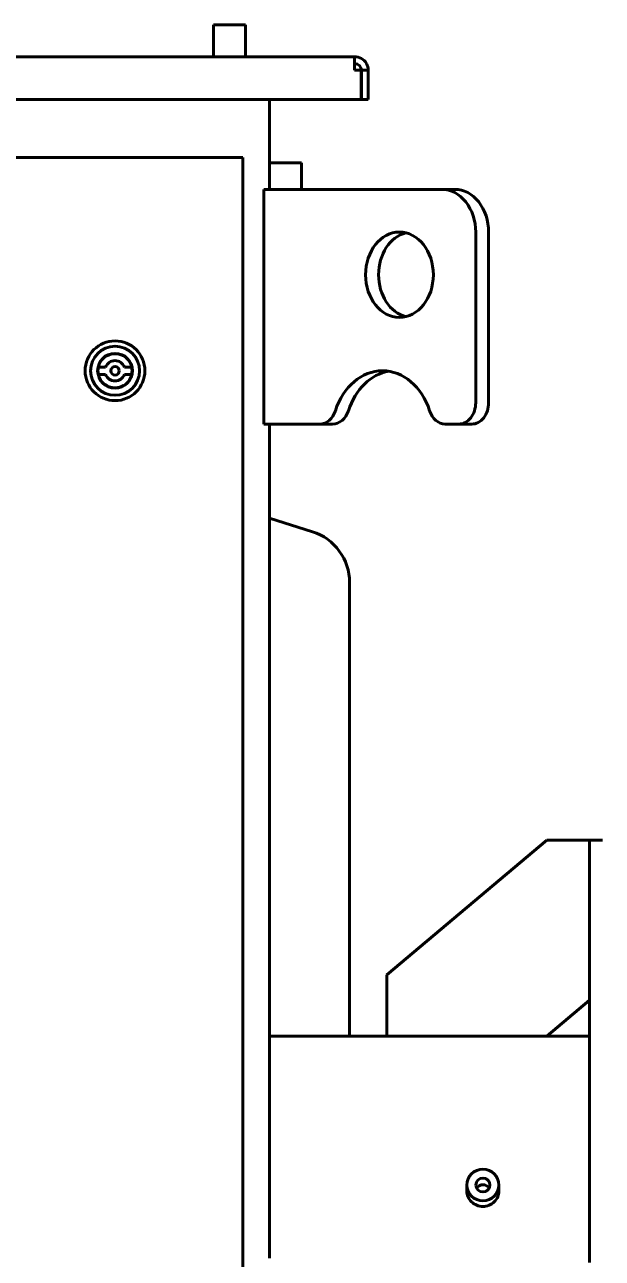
# Model space of a CAD drawing. Header units: millimetres. Extents: x 0 to 4756, y 0 to 3364.
# Drawn here: x 1328 to 1599, y 973 to 1551 of the extents above; entities that cross this region are included whole.
import ezdxf

# ---------------------------------------------------------------- set-up
doc = ezdxf.new("R2010")
doc.units = ezdxf.units.MM
doc.header["$LTSCALE"] = 4
doc.layers.add('가시적인 것(ISO)', color=3, linetype='Continuous', lineweight=40)
doc.layers.add('치수(ISO)', color=2, linetype='Continuous', lineweight=25)
doc.styles.add('치수 텍스트_PSTEK_POSCO', font='isocp.shx')
doc.dimstyles.new('치수_PSTEK_POSCO', dxfattribs={"dimscale": 4, "dimtxt": 5, "dimasz": 2.5, "dimexe": 2, "dimexo": 2.5, "dimgap": 1, "dimtad": 1, "dimrnd": 1e-08, "dimdsep": 46, "dimtxsty": '치수 텍스트_PSTEK_POSCO', "dimcen": 0.09, "dimdle": 10, "dimclrd": 7, "dimclre": 7, "dimclrt": 2, "dimadec": 1, "dimazin": 2, "dimtfac": 1, "dimtmove": 0, "dimatfit": 3, "dimfxl": 0, "dimtolj": 1, "dimlwd": -1, "dimlwe": -1, "dimarcsym": 0})

# ---------------------------------------------------------------- blocks, each defined once
blk = doc.blocks.new('*D24')
at = {"layer": 'Defpoints', "color": 0}
for p in [(2145.27, 987.57), (768.27, 528.82), (2145.27, 290.29)]:
    blk.add_point(p, dxfattribs=at)
at = {"layer": '치수(ISO)', "color": 7}
for p, q in [((2145.27, 977.57), (2145.27, 282.29)), ((768.27, 518.82), (768.27, 282.29)), ((778.27, 290.29), (2135.27, 290.29))]:
    blk.add_line(p, q, dxfattribs=at)
for points in [[(778.27, 291.95), (778.27, 288.62), (768.27, 290.29)], [(2135.27, 291.95), (2135.27, 288.62), (2145.27, 290.29)]]:
    blk.add_solid(points, dxfattribs=at)
at = {"layer": '치수(ISO)', "color": 2, "insert": (1433.77, 304.29), "char_height": 20, "attachment_point": 4, "style": '치수 텍스트_PSTEK_POSCO'}
blk.add_mtext('\\A1;1377', dxfattribs=at)

msp = doc.modelspace()

# ---------------------------------------------------------------- linework, layer by layer
at = {"layer": '가시적인 것(ISO)'}
for p, q in [((1431.9692, 1551.0208), (1416.9692, 1551.0208)), ((1416.9692, 1536.0208), (1416.9692, 1551.0208)), ((1431.9692, 1536.0208), (1431.9692, 1551.0208)), ((848.4692, 1536.0208), (1483.0692, 1536.0208)), ((1483.0692, 1532.8208), (1483.0692, 1536.0208)), ((1483.0692, 1529.6208), (1483.0692, 1532.8208)), ((1486.1692, 1529.6208), (1483.0692, 1529.6208)), ((1486.1692, 1529.6208), (1486.1692, 1516.0208)), ((1486.2692, 1529.6208), (1489.4692, 1529.6208)), ((1486.2692, 1516.0208), (1486.2692, 1529.6208)), ((1489.4692, 1529.6208), (1489.4692, 1516.0208)), ((1486.1692, 1516.0208), (845.3692, 1516.0208)), ((1443.2692, 1473.8208), (1443.2692, 1516.0208)), ((1489.4692, 1516.0208), (1486.2692, 1516.0208)), ((900.7692, 1488.8208), (1430.7692, 1488.8208)), ((1430.7692, 818.8208), (1430.7692, 1488.8208)), ((1443.2692, 1486.3208), (1458.2692, 1486.3208)), ((1458.2692, 1486.3208), (1458.2692, 1473.8208)), ((1440.5947, 1473.8208), (1523.9962, 1473.8208)), ((1440.5947, 1363.8208), (1440.5947, 1473.8208)), ((1530.0715, 1473.8208), (1523.9962, 1473.8208)), ((1539.8822, 1453.8208), (1539.8822, 1373.8208)), ((1545.9575, 1373.8208), (1545.9575, 1453.8208)), ((1362.9519, 1390.5208), (1366.3338, 1390.5208)), ((1378.5865, 1390.5208), (1375.2046, 1390.5208)), ((1362.9519, 1387.1208), (1366.3338, 1387.1208)), ((1378.5865, 1387.1208), (1375.2046, 1387.1208)), ((1466.7423, 1363.8208), (1440.5947, 1363.8208)), ((1443.2692, 972.8208), (1443.2692, 1363.8208)), ((1466.7423, 1363.8208), (1472.8175, 1363.8208)), ((1531.9392, 1363.8208), (1525.6491, 1363.8208)), ((1531.9392, 1363.8208), (1538.0145, 1363.8208)), ((1463.2868, 1313.3911), (1443.2692, 1319.7026)), ((1480.7692, 1076.9708), (1480.7692, 1289.5482)), ((1573.2692, 1168.8208), (1498.2692, 1105.6333)), ((1593.2692, 1168.8208), (1573.2692, 1168.8208)), ((1593.2692, 1168.8208), (1599.2692, 1168.8208)), ((1593.2692, 1168.8108), (1593.2692, 1168.8208)), ((1593.2692, 1168.8108), (1593.2692, 970.8208)), ((1498.2692, 1105.6333), (1498.2692, 1076.9708)), ((1573.2692, 1076.9708), (1593.2692, 1093.8208)), ((1443.2692, 1076.9708), (1498.2692, 1076.9708)), ((1498.2692, 1076.9708), (1573.2692, 1076.9708)), ((1573.2692, 1076.9708), (1593.2692, 1076.9708)), ((1535.7692, 1007.1837), (1535.7692, 1004.3388)), ((1550.7692, 1007.1837), (1550.7692, 1004.3388))]:
    msp.add_line(p, q, dxfattribs=at)
for radius in [14, 11.5, 8.15, 2]:
    msp.add_circle((1370.7692, 1388.8208), radius, dxfattribs=at)
for centre, radius, start, end in [((1483.0692, 1529.6208), 6.4, 30, 90), ((1483.0692, 1529.6208), 3.2, 0, 90), ((1483.0692, 1529.6208), 6.4, 0, 30), ((1370.7692, 1388.8208), 8, 12.268899, 167.731101), ((1370.7692, 1388.8208), 4.75, 20.9709608, 159.0290392), ((1370.7692, 1388.8208), 8, 167.731101, 192.268899), ((1370.7692, 1388.8208), 8, 347.731101, 12.268899), ((1370.7692, 1388.8208), 8, 192.268899, 347.731101), ((1370.7692, 1388.8208), 4.75, 200.9709608, 339.0290392), ((1455.7692, 1289.5482), 25, 0, 72.5)]:
    msp.add_arc(centre, radius, start, end, dxfattribs=at)
for centre, major_axis, ratio, start_param, end_param in [((1523.9962, 1453.8208), (0, 20), 0.79430029, 4.71238898, 6.28318531), ((1530.0715, 1453.8208), (0, 20), 0.79430029, 4.71238898, 6.28318531), ((1510.214, 1433.8208), (0, 20), 0.79430029, 0.19239882, 2.94919384), ((1496.1957, 1358.8208), (0, 30), 0.79430029, 5.09678575, 7.46958486), ((1502.2709, 1358.8208), (0, 30), 0.79430029, 0.1278238, 1.18639955), ((1531.9392, 1373.8208), (0, -10), 0.79430029, 0, 1.57079633), ((1538.0145, 1373.8208), (0, -10), 0.79430029, 0, 1.57079633), ((1466.7423, 1373.8208), (0, -10), 0.79430029, 0, 1.18639955), ((1472.8175, 1373.8208), (0, -10), 0.79430029, 0, 1.18639955), ((1525.6491, 1373.8208), (0, -10), 0.79430029, 5.09678575, 6.28318531), ((1543.2692, 1004.058), (-3.3235, 0), 0.98480775, 3.63939009, 5.78538787)]:
    msp.add_ellipse(centre, major_axis=major_axis, ratio=ratio, start_param=start_param, end_param=end_param, dxfattribs=at)
for centre, major_axis, ratio in [((1504.1387, 1433.8208), (0, 20), 0.79430029), ((1543.2692, 1007.1837), (7.5, 0), 0.98480775), ((1543.2692, 1007.1837), (-3.3235, 0), 0.98480775)]:
    msp.add_ellipse(centre, major_axis=major_axis, ratio=ratio, dxfattribs=at)
msp.add_open_spline([(1550.7692, 1004.3388), (1550.7692, 1003.4425), (1550.5829, 1002.4809), (1549.819, 1000.7032), (1549.2414, 999.8873), (1547.9079, 998.5998), (1547.0652, 998.0412), (1545.2173, 997.2995), (1544.212, 997.1166), (1542.3282, 997.1166), (1541.3247, 997.2988), (1539.4795, 998.0379), (1538.6377, 998.5946), (1537.3023, 999.8804), (1536.7227, 1000.6972), (1535.9562, 1002.4775), (1535.7692, 1003.4408), (1535.7692, 1004.3388)], degree=3, knots=[1.14063168, 1.14063168, 1.14063168, 1.14063168, 1.42531239, 1.42531239, 1.70999311, 1.70999311, 1.99283032, 1.99283032, 2.27566754, 2.27566754, 2.55796799, 2.55796799, 2.84026843, 2.84026843, 3.12548588, 3.12548588, 3.41070333, 3.41070333, 3.41070333, 3.41070333], dxfattribs=at)

# ---------------------------------------------------------------- dimensions: what is measured, and where the dimension line sits
at = {"layer": '치수(ISO)', "color": 7}
dim = msp.add_linear_dim(base=(2145.2692, 290.2878), p1=(768.2692, 528.8208), p2=(2145.2692, 987.5708), angle=180, dimstyle='치수_PSTEK_POSCO', override={"dimdec": 2, "dimtp": 0, "dimtm": 0, "dimtdec": 2, "dimtofl": 0, "dimatfit": 1}, dxfattribs=at)
dim.commit()
dim.dimension.update_dxf_attribs({"geometry": '*D24', "text_midpoint": (1456.7692, 290.2878), "dimtype": 160})

doc.saveas('drawing.dxf')
